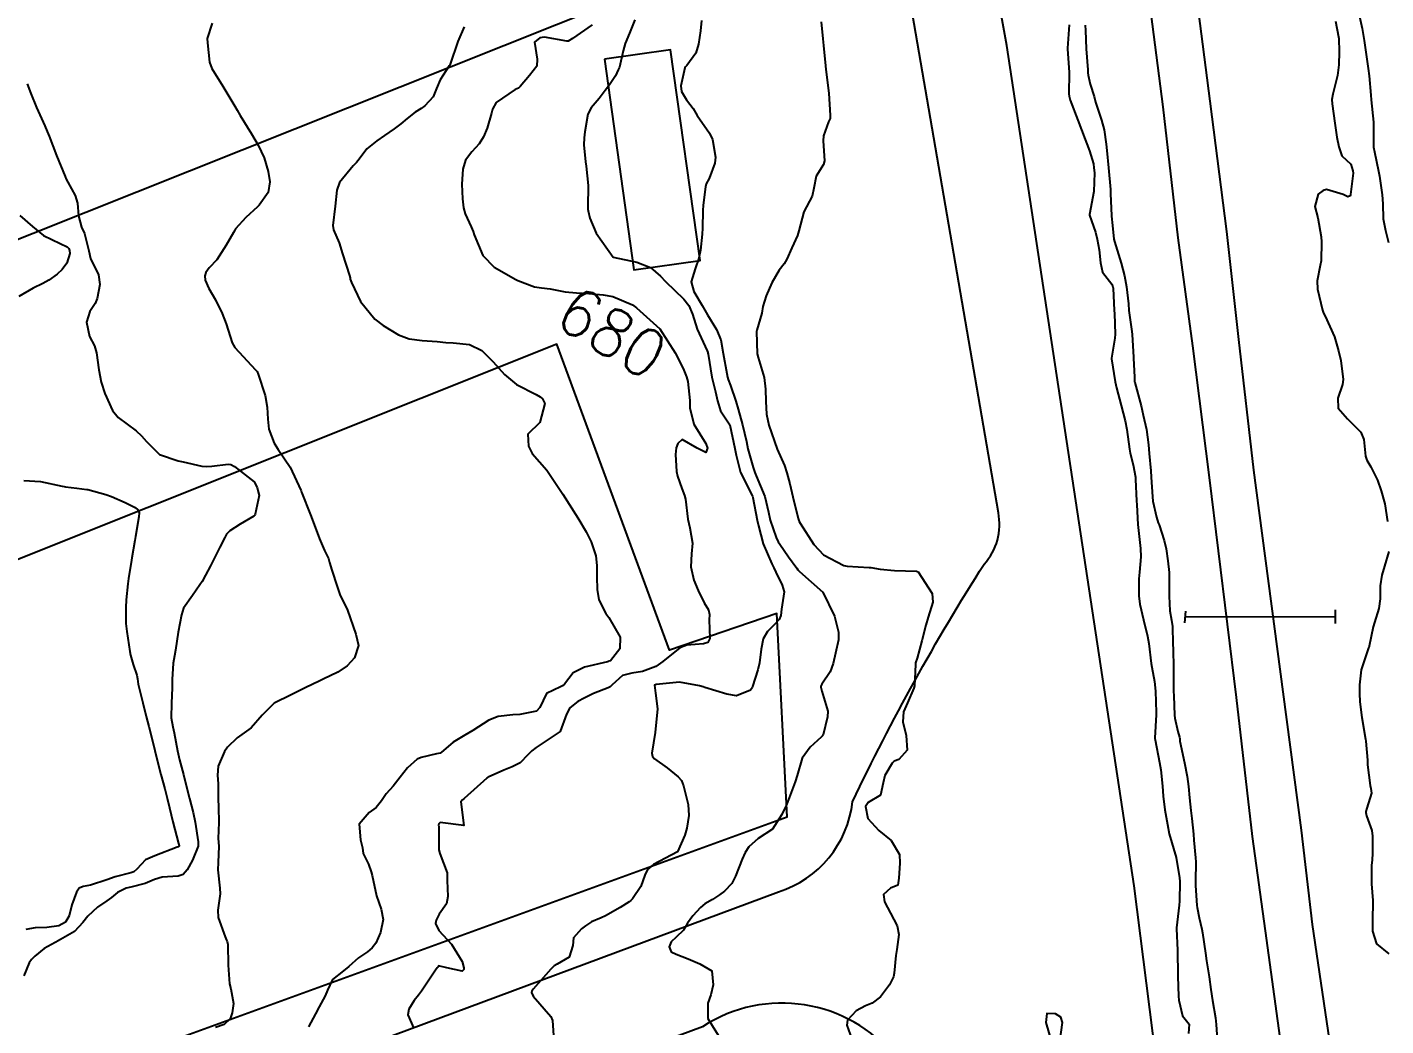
# Model space of a CAD drawing. Header units: metres. Extents: x 292545 to 299085, y 7450245 to 7463078.
# Drawn here: x 296064.9 to 296179.3, y 7456119.5 to 7456203.6 of the extents above; entities that cross this region are included whole.
import ezdxf
from ezdxf.enums import TextEntityAlignment as Align

# ---------------------------------------------------------------- set-up
doc = ezdxf.new("R2010")
doc.units = ezdxf.units.M
for name, color, linetype in [('Cotas', 45, 'Continuous'), ('Curvas de Nivel 1m', 11, 'Continuous'), ('Curvas de Nivel 5m', 15, 'Continuous'), ('Edificações', 30, 'Continuous'), ('Linha Férrea', 20, 'Continuous'), ('Pórtico', 62, 'Continuous'), ('Vias Primárias', 230, 'Continuous')]:
    doc.layers.add(name, color=color, linetype=linetype)
doc.styles.add('Style-STANDARD', font='STANDARD.shx')

msp = doc.modelspace()

# ---------------------------------------------------------------- linework, layer by layer
at = {"layer": 'Curvas de Nivel 1m', "flags": 128}
for points, elevation in [([(296176.99, 7456205.03), (296177.32, 7456203.51), (296177.48, 7456202.5), (296177.62, 7456201.51), (296177.82, 7456200.13), (296177.89, 7456199.51), (296178.04, 7456197.89), (296178.07, 7456197.5), (296178.26, 7456195.63), (296178.27, 7456195.5), (296178.26, 7456193.61), (296178.27, 7456193.5), (296178.36, 7456193.12), (296178.7, 7456191.5), (296178.77, 7456191.06), (296178.99, 7456189.49), (296179.05, 7456188.75), (296179.07, 7456187.49), (296179.27, 7456186.5), (296179.52, 7456185.49)], 673), ([(296080.48, 7456203.95), (296080.06, 7456202.67), (296080.09, 7456202.29), (296080.25, 7456200.66), (296080.44, 7456200.14), (296081.37, 7456198.65), (296082.4, 7456196.96), (296082.58, 7456196.64), (296082.84, 7456196.19), (296083.78, 7456194.63), (296084.36, 7456193.69), (296084.87, 7456192.61), (296085.2, 7456191.47), (296085.34, 7456190.6), (296085.21, 7456189.7), (296084.43, 7456188.62), (296084.29, 7456188.48), (296083.32, 7456187.59), (296082.44, 7456186.64), (296082.38, 7456186.53), (296082.27, 7456186.34), (296081.65, 7456185.26), (296081.28, 7456184.65), (296080.87, 7456184.03), (296080.23, 7456183.34), (296079.94, 7456182.95), (296079.85, 7456182.67), (296079.88, 7456182.32), (296080.21, 7456181.61), (296080.77, 7456180.65), (296081.33, 7456179.51), (296081.67, 7456178.65), (296082.16, 7456177.04), (296082.39, 7456176.64), (296084.13, 7456174.77), (296084.21, 7456174.69), (296084.27, 7456174.62), (296084.35, 7456174.4), (296084.93, 7456172.61), (296085.11, 7456171.62), (296085.17, 7456170.6), (296085.26, 7456169.78), (296085.69, 7456168.6), (296086.05, 7456168.06), (296087.04, 7456166.58), (296087.95, 7456164.63), (296087.98, 7456164.57), (296088.01, 7456164.47), (296088.75, 7456162.56), (296089.24, 7456161.29), (296089.53, 7456160.55), (296089.95, 7456159.57), (296090.27, 7456158.87), (296090.37, 7456158.54), (296090.57, 7456157.91), (296091.02, 7456156.53), (296091.23, 7456155.86), (296091.89, 7456154.52), (296092.59, 7456152.51), (296092.8, 7456151.57), (296092.47, 7456150.52), (296091.84, 7456149.84), (296091.05, 7456149.32), (296089.82, 7456148.72), (296089.71, 7456148.66), (296089.49, 7456148.55), (296088.37, 7456148.01), (296087.81, 7456147.74), (296087.03, 7456147.36), (296085.8, 7456146.76), (296085.7, 7456146.69), (296085.6, 7456146.6), (296084.7, 7456145.7), (296083.77, 7456144.62), (296082.6, 7456143.79), (296081.76, 7456143.01), (296081.52, 7456142.64), (296080.99, 7456141.4), (296080.92, 7456140.65), (296080.98, 7456139.92), (296080.99, 7456138.65), (296081.01, 7456137.96), (296081.03, 7456136.65), (296081, 7456135.32), (296081.03, 7456134.66), (296081, 7456133.29), (296080.97, 7456132.66), (296081.13, 7456131.14), (296081.15, 7456130.65), (296080.96, 7456129.28), (296081, 7456128.66), (296081.57, 7456127.03), (296081.68, 7456126.76), (296081.73, 7456126.65), (296081.81, 7456126.39), (296081.84, 7456124.65), (296081.94, 7456123.06), (296082.05, 7456122.64), (296082.28, 7456121.42), (296082.16, 7456120.64), (296082, 7456120.13), (296081.48, 7456119.64), (296080.75, 7456119.39)], 682), ([(296116.06, 7456204.24), (296115.61, 7456203.11), (296115.27, 7456202.25), (296115.09, 7456201.62), (296114.77, 7456200.26), (296114.67, 7456200.02), (296114.43, 7456199.52), (296113.94, 7456198.75), (296113.57, 7456198.27), (296113.07, 7456197.61), (296112.4, 7456196.83), (296112.11, 7456196.28), (296111.87, 7456194.79), (296111.8, 7456194.29), (296111.77, 7456193.71), (296111.92, 7456192.29), (296111.97, 7456191.92), (296112.14, 7456190.28), (296112.12, 7456188.46), (296112.12, 7456188.28), (296112.15, 7456188.14), (296112.29, 7456187.53), (296112.82, 7456186.27), (296114.24, 7456184.26), (296116.24, 7456183.83), (296117.39, 7456183.38), (296118.23, 7456182.65), (296118.65, 7456182.21), (296120.21, 7456180.72), (296120.61, 7456180.19), (296120.93, 7456179.45), (296121.33, 7456178.18), (296122.15, 7456176.36), (296122.21, 7456176.23), (296122.23, 7456176.17), (296122.24, 7456176.08), (296122.55, 7456174.16), (296122.86, 7456172.91), (296123.03, 7456172.16), (296123.27, 7456171.32), (296124.08, 7456170.14), (296124.5, 7456168.14), (296124.6, 7456167.58), (296124.98, 7456166.13), (296125.96, 7456164.18), (296125.99, 7456164.12), (296126.01, 7456164.01), (296126.38, 7456162.12), (296126.48, 7456161.62), (296126.89, 7456160.11), (296127.62, 7456158.42), (296127.77, 7456158.1), (296127.93, 7456157.74), (296128.48, 7456156.65), (296128.64, 7456156.09), (296128.43, 7456154.63), (296128.35, 7456154.09), (296128.23, 7456153.75), (296127.88, 7456153.39), (296127.24, 7456152.74), (296126.87, 7456152.11), (296126.7, 7456151.26), (296126.57, 7456150.11), (296126.43, 7456149.52), (296125.99, 7456148.12), (296125.95, 7456147.99), (296125.82, 7456147.79), (296124.62, 7456147.33), (296123.81, 7456147.45), (296121.96, 7456148.03), (296121.82, 7456148.07), (296121.51, 7456148.17), (296119.83, 7456148.46), (296117.87, 7456148.27), (296117.82, 7456148.24), (296117.73, 7456148.22), (296117.81, 7456147.55), (296117.98, 7456146.22), (296117.77, 7456144.22), (296117.49, 7456142.48), (296117.55, 7456142.22), (296117.74, 7456142.03), (296118.79, 7456141.27), (296119.73, 7456140.51), (296119.99, 7456140.19), (296120.17, 7456139.73), (296120.56, 7456138.18), (296120.62, 7456137.25), (296120.46, 7456136.18), (296120.27, 7456135.58), (296119.65, 7456134.19), (296117.64, 7456133.11), (296117.15, 7456132.71), (296116.91, 7456132.23), (296116.58, 7456131.27), (296115.87, 7456130.24), (296115.74, 7456130.1), (296115.6, 7456129.98), (296114.83, 7456129.49), (296113.59, 7456128.8), (296113.23, 7456128.64), (296112.43, 7456128.28), (296111.91, 7456127.96), (296111.57, 7456127.71), (296110.9, 7456126.96), (296110.84, 7456126.3), (296110.54, 7456125.31), (296109.54, 7456124.72), (296109.27, 7456124.59), (296109, 7456124.32), (296107.52, 7456122.62), (296107.39, 7456122.46), (296107.37, 7456122.34), (296107.51, 7456122.04), (296109.01, 7456120.32), (296109.15, 7456119.99), (296109.24, 7456118.31)], 679), ([(296121.69, 7456204.17), (296121.61, 7456203.31), (296121.42, 7456202.18), (296121.2, 7456201.43), (296120.44, 7456200.38), (296120.34, 7456200.29), (296120.28, 7456200.19), (296119.94, 7456198.68), (296120, 7456198.19), (296120.41, 7456197.51), (296120.98, 7456196.76), (296121.32, 7456196.18), (296122.37, 7456194.68), (296122.62, 7456194.17), (296122.86, 7456192.67), (296122.82, 7456192.16), (296122.33, 7456190.88), (296122.08, 7456190.42), (296122.02, 7456190.17), (296121.83, 7456188.64), (296121.8, 7456188.17), (296121.77, 7456186.68), (296121.74, 7456186.18), (296121.59, 7456184.84), (296121.45, 7456184.18), (296121.16, 7456183.26), (296120.81, 7456182.18), (296121.05, 7456181.35), (296121.73, 7456180.17), (296122.19, 7456179.4), (296122.95, 7456178.16), (296123.31, 7456177.29), (296123.52, 7456176.15), (296123.82, 7456174.45), (296123.88, 7456174.14), (296123.93, 7456173.95), (296124.12, 7456173.44), (296124.57, 7456172.14), (296124.77, 7456171.46), (296125.15, 7456170.13), (296125.46, 7456168.73), (296125.59, 7456168.12), (296126.04, 7456166.54), (296126.18, 7456166.12), (296126.3, 7456165.85), (296127.02, 7456164.11), (296127.32, 7456162.78), (296127.46, 7456162.11), (296127.97, 7456160.64), (296128.15, 7456160.28), (296128.27, 7456160.1), (296129.02, 7456159.01), (296129.7, 7456158.07), (296129.79, 7456157.94), (296129.93, 7456157.78), (296131.91, 7456156.05), (296132.87, 7456154.04), (296133.23, 7456152.68), (296133.21, 7456152.04), (296132.97, 7456150.92), (296132.76, 7456150.04), (296132.53, 7456149.35), (296131.83, 7456148.3), (296131.73, 7456148.14), (296131.72, 7456148.05), (296131.82, 7456147.72), (296132.32, 7456146.04), (296132.29, 7456145.54), (296131.93, 7456144.05), (296131.88, 7456143.94), (296131.77, 7456143.83), (296130.83, 7456142.99), (296130.17, 7456142.07), (296129.73, 7456140.61), (296129.58, 7456140.08), (296129.06, 7456138.74), (296128.81, 7456138.09), (296128.45, 7456137.33), (296127.67, 7456136.1), (296126.46, 7456135.32), (296125.66, 7456134.62), (296125.36, 7456134.12), (296125.1, 7456133.58), (296124.56, 7456132.14), (296124.25, 7456131.52), (296123.61, 7456130.88), (296123.2, 7456130.56), (296122.6, 7456130.16), (296121.96, 7456129.8), (296121.6, 7456129.51), (296120.95, 7456128.81), (296120.5, 7456128.18), (296120.17, 7456127.59), (296119.56, 7456126.99), (296119.14, 7456126.62), (296118.96, 7456126.2), (296119.14, 7456125.78), (296119.55, 7456125.58), (296120.55, 7456125.19), (296121.54, 7456124.75), (296122.54, 7456124.16), (296122.68, 7456123), (296122.46, 7456122.16), (296122.22, 7456121.45), (296122.23, 7456120.16), (296123.46, 7456118.15)], 678), ([(296131.77, 7456204.06), (296131.9, 7456202.63), (296131.95, 7456202.06), (296132.13, 7456200.36), (296132.16, 7456200.05), (296132.41, 7456198.05), (296132.51, 7456196.17), (296132.52, 7456196.05), (296132.52, 7456195.92), (296132.39, 7456195.64), (296131.97, 7456194.46), (296131.94, 7456194.05), (296132.03, 7456192.37), (296131.95, 7456192.05), (296131.33, 7456191.06), (296131.13, 7456190.06), (296130.99, 7456189.38), (296130.29, 7456188.07), (296129.89, 7456186.46), (296129.76, 7456186.08), (296129.3, 7456185.04), (296128.88, 7456184.08), (296128.64, 7456183.69), (296128.23, 7456183.15), (296127.62, 7456182.1), (296127.12, 7456181.01), (296126.86, 7456180.11), (296126.76, 7456179.55), (296126.33, 7456178.12), (296126.31, 7456177.98), (296126.38, 7456176.12), (296126.45, 7456175.81), (296126.97, 7456174.11), (296127.08, 7456173.15), (296127.11, 7456172.11), (296127.17, 7456171.03), (296127.34, 7456170.11), (296128.05, 7456168.1), (296128.67, 7456166.72), (296128.87, 7456166.09), (296129.12, 7456165.18), (296129.38, 7456164.08), (296129.81, 7456162.25), (296129.89, 7456162.07), (296129.92, 7456162), (296129.98, 7456161.87), (296131.13, 7456160.06), (296131.95, 7456159.19), (296133.67, 7456158.3), (296133.94, 7456158.24), (296135.81, 7456158.13), (296135.93, 7456158.12), (296136.73, 7456157.99), (296137.93, 7456157.88), (296139.8, 7456157.82), (296139.93, 7456157.76), (296141.1, 7456155.94), (296141.17, 7456155.21), (296140.77, 7456153.95), (296140.56, 7456153.27), (296140.23, 7456151.95), (296139.85, 7456150.5), (296139.71, 7456150.1), (296139.69, 7456149.96), (296139.61, 7456148.17), (296139.57, 7456147.96), (296139.04, 7456146.73), (296138.68, 7456145.97), (296138.64, 7456145.12), (296138.92, 7456143.97), (296138.99, 7456142.74), (296138.31, 7456141.97), (296137.91, 7456141.81), (296137.74, 7456141.66), (296137.11, 7456140.61), (296136.99, 7456139.99), (296136.75, 7456138.95), (296135.71, 7456138.35), (296135.49, 7456138), (296135.69, 7456136.98), (296136.62, 7456135.99), (296137.66, 7456135.13), (296138.35, 7456133.97), (296138.38, 7456133.23), (296138.3, 7456131.97), (296138.21, 7456131.38), (296137.61, 7456131.13), (296137, 7456130.6), (296137.1, 7456129.99), (296137.59, 7456129.03), (296138.16, 7456127.97), (296138.31, 7456127.23), (296138.14, 7456125.97), (296138.06, 7456125.47), (296137.91, 7456123.98), (296137.85, 7456123.66), (296137.52, 7456122.98), (296136.76, 7456121.99), (296136.06, 7456121.44), (296135.5, 7456121.21), (296134.72, 7456120.79), (296133.99, 7456120.02), (296133.91, 7456119.6), (296134.47, 7456118.02)], 677), ([(296152.65, 7456203.81), (296152.49, 7456201.84), (296152.49, 7456201.81), (296152.5, 7456201.78), (296152.63, 7456199.81), (296152.62, 7456198.01), (296152.64, 7456197.81), (296152.73, 7456197.48), (296153.37, 7456195.8), (296154, 7456194.16), (296154.14, 7456193.79), (296154.36, 7456193.2), (296154.68, 7456192.12), (296154.73, 7456191.78), (296154.77, 7456191.35), (296154.73, 7456189.78), (296154.36, 7456187.85), (296154.36, 7456187.79), (296154.86, 7456186.37), (296155, 7456185.78), (296155.17, 7456184.87), (296155.29, 7456183.77), (296155.46, 7456183), (296156.23, 7456181.98), (296156.33, 7456181.76), (296156.35, 7456181.63), (296156.44, 7456179.76), (296156.45, 7456179.5), (296156.51, 7456177.76), (296156.49, 7456177.43), (296156.22, 7456175.76), (296156.22, 7456175.69), (296156.52, 7456173.76), (296156.62, 7456173.26), (296157.01, 7456171.75), (296157.35, 7456170.48), (296157.49, 7456169.75), (296157.72, 7456168.08), (296157.79, 7456167.74), (296158.04, 7456166.76), (296158.22, 7456165.74), (296158.24, 7456165.53), (296158.31, 7456163.74), (296158.33, 7456163.41), (296158.43, 7456161.74), (296158.48, 7456161.24), (296158.64, 7456159.73), (296158.67, 7456159.01), (296158.56, 7456157.73), (296158.5, 7456157.16), (296158.51, 7456155.73), (296158.6, 7456155.04), (296158.91, 7456153.73), (296159.24, 7456152.35), (296159.35, 7456151.73), (296159.54, 7456150.03), (296159.59, 7456149.72), (296159.83, 7456148.53), (296159.9, 7456147.72), (296159.98, 7456145.91), (296159.98, 7456145.72), (296159.85, 7456143.79), (296159.85, 7456143.72), (296159.87, 7456143.62), (296160.25, 7456141.71), (296160.35, 7456141.1), (296160.5, 7456139.71), (296160.56, 7456138.86), (296160.69, 7456137.71), (296160.91, 7456136.48), (296161.06, 7456135.71), (296161.65, 7456133.7), (296161.94, 7456132.01), (296161.95, 7456131.7), (296161.93, 7456130.02), (296161.91, 7456129.7), (296161.69, 7456127.8), (296161.68, 7456127.7), (296161.77, 7456125.91), (296161.77, 7456125.7), (296161.78, 7456123.94), (296161.78, 7456123.7), (296161.85, 7456122.04), (296161.89, 7456121.69), (296162.19, 7456120.39), (296162.76, 7456119.68), (296162.69, 7456118.89)], 676), ([(296175.07, 7456204.12), (296175.17, 7456203.54), (296175.35, 7456202.65), (296175.39, 7456201.54), (296175.36, 7456200.45), (296175.24, 7456199.54), (296174.85, 7456197.98), (296174.76, 7456197.54), (296174.79, 7456197.16), (296175.02, 7456195.54), (296175.18, 7456194.35), (296175.34, 7456193.54), (296175.61, 7456192.78), (296176.35, 7456192.07), (296176.53, 7456191.52), (296176.55, 7456191.31), (296176.34, 7456189.52), (296176.34, 7456189.49), (296176.31, 7456189.42), (296176.11, 7456189.33), (296175.7, 7456189.53), (296174.32, 7456189.95), (296174.02, 7456189.86), (296173.6, 7456189.56), (296173.34, 7456188.52), (296173.57, 7456187.56), (296173.87, 7456185.95), (296173.89, 7456185.55), (296173.85, 7456183.95), (296173.79, 7456183.55), (296173.53, 7456182.26), (296173.54, 7456181.56), (296173.97, 7456179.78), (296174.05, 7456179.55), (296174.19, 7456179.28), (296174.97, 7456177.54), (296175.32, 7456176.38), (296175.51, 7456175.54), (296175.71, 7456173.96), (296175.66, 7456173.53), (296175.26, 7456172.39), (296175.3, 7456171.54), (296176.09, 7456170.63), (296177.19, 7456169.51), (296177.46, 7456168.9), (296177.59, 7456167.51), (296177.7, 7456167.16), (296178.04, 7456166.61), (296178.6, 7456165.49), (296178.92, 7456164.59), (296179.23, 7456163.49), (296179.46, 7456162.01)], 674), ([(296101.71, 7456203.65), (296101.18, 7456202.42), (296100.51, 7456200.5), (296100.49, 7456200.43), (296100.47, 7456200.4), (296100.44, 7456200.36), (296099.68, 7456199.18), (296099.38, 7456198.44), (296099.09, 7456197.76), (296098.4, 7456197), (296098.07, 7456196.78), (296097.56, 7456196.46), (296096.91, 7456195.94), (296096.38, 7456195.48), (296095.8, 7456195.05), (296094.99, 7456194.49), (296094.36, 7456194.05), (296093.5, 7456193.36), (296092.87, 7456192.51), (296092.64, 7456192.22), (296092.34, 7456191.94), (296091.19, 7456190.54), (296090.97, 7456189.88), (296090.85, 7456188.54), (296090.65, 7456186.91), (296090.71, 7456186.54), (296091.18, 7456185.46), (296091.46, 7456184.53), (296092.05, 7456182.7), (296092.09, 7456182.52), (296092.11, 7456182.41), (296092.22, 7456182.11), (296092.98, 7456180.51), (296094.18, 7456179.02), (296094.87, 7456178.49), (296096.17, 7456177.71), (296097.07, 7456177.37), (296098.16, 7456177.25), (296099.43, 7456177.16), (296100.16, 7456177.07), (296100.78, 7456177.04), (296102.16, 7456176.89), (296103.19, 7456176.39), (296104.14, 7456175.45), (296105.1, 7456174.37), (296106.12, 7456173.54), (296107.76, 7456172.68), (296108.11, 7456172.49), (296108.3, 7456172.33), (296108.49, 7456171.94), (296108.08, 7456170.33), (296107.07, 7456169.35), (296107.11, 7456168.34), (296107.43, 7456167.72), (296108.04, 7456167.01), (296108.65, 7456166.32), (296110.01, 7456164.31), (296111.26, 7456162.3), (296111.97, 7456161.12), (296112.26, 7456160.58), (296112.39, 7456160.28), (296112.78, 7456159.1), (296112.88, 7456158.28), (296112.88, 7456157.33), (296112.89, 7456156.28), (296113.05, 7456155.41), (296113.63, 7456154.26), (296113.89, 7456153.91), (296114.84, 7456152.25), (296114.81, 7456151.29), (296114.03, 7456150.26), (296113.87, 7456150.23), (296113.84, 7456150.22), (296113.77, 7456150.19), (296111.84, 7456149.74), (296110.88, 7456149.26), (296110.16, 7456148.31), (296109.98, 7456148.15), (296109.82, 7456148.09), (296108.63, 7456147.51), (296108.08, 7456146.34), (296107.79, 7456146.04), (296106.39, 7456145.75), (296105.79, 7456145.72), (296104.57, 7456145.58), (296103.78, 7456145.26), (296102.43, 7456144.4), (296101.77, 7456144.02), (296100.77, 7456143.42), (296099.75, 7456142.55), (296099.68, 7456142.5), (296099.36, 7456142.43), (296098.07, 7456142.13), (296097.75, 7456141.98), (296096.93, 7456141.26), (296096.32, 7456140.47), (296095.72, 7456139.71), (296095.12, 7456139.08), (296094.73, 7456138.49), (296094.28, 7456137.91), (296093.69, 7456137.5), (296092.87, 7456136.51), (296092.97, 7456135.2), (296093.14, 7456134.51), (296093.2, 7456134.06), (296093.64, 7456133.15), (296093.88, 7456132.5), (296093.95, 7456132.18), (296094.32, 7456130.49), (296094.72, 7456129.36), (296094.89, 7456128.49), (296094.66, 7456127.4), (296094.26, 7456126.49), (296093.95, 7456126.1), (296093.55, 7456125.77), (296092.79, 7456125.26), (296091.99, 7456124.52), (296091.53, 7456124.16), (296090.62, 7456123.44), (296090.19, 7456122.54), (296089.99, 7456122.06), (296089.5, 7456121.15), (296089.19, 7456120.55), (296088.6, 7456119.44)], 681), ([(296064.9, 7456198.85), (296065.22, 7456198.02), (296065.7, 7456196.84), (296066.38, 7456195.32), (296066.6, 7456194.83), (296066.75, 7456194.45), (296067.38, 7456192.82), (296068.1, 7456191.04), (296068.19, 7456190.81), (296068.32, 7456190.56), (296068.95, 7456189.44), (296069.14, 7456188.8), (296069.23, 7456187.74), (296069.49, 7456186.79), (296069.73, 7456186.25), (296070.09, 7456184.78), (296070.24, 7456184.13), (296070.9, 7456182.77), (296071.02, 7456181.96), (296070.8, 7456180.77), (296070.64, 7456180.34), (296070.19, 7456179.67), (296069.89, 7456178.78), (296070.16, 7456177.58), (296070.58, 7456176.78), (296070.73, 7456176.19), (296070.93, 7456174.77), (296071.14, 7456173.74), (296071.45, 7456172.77), (296072.09, 7456171.35), (296072.57, 7456170.76), (296074.07, 7456169.64), (296074.54, 7456169.21), (296074.94, 7456168.73), (296076.05, 7456167.64), (296077.63, 7456167.11), (296078.04, 7456167.02), (296079.61, 7456166.67), (296080.03, 7456166.64), (296080.44, 7456166.66), (296081.84, 7456166.83), (296082.04, 7456166.79), (296082.37, 7456166.64), (296084.02, 7456165.33), (296084.26, 7456164.86), (296084.34, 7456164.62), (296084.43, 7456164.2), (296084.09, 7456162.62), (296084.07, 7456162.54), (296083.98, 7456162.44), (296082.85, 7456161.77), (296081.97, 7456161.22), (296081.69, 7456160.92), (296081.54, 7456160.65), (296081.13, 7456159.83), (296080.53, 7456158.66), (296080.33, 7456158.27), (296079.92, 7456157.47), (296079.63, 7456156.96), (296079.45, 7456156.67), (296078.83, 7456155.76), (296078.08, 7456154.69), (296077.89, 7456154.15), (296077.63, 7456152.69), (296077.38, 7456151.16), (296077.31, 7456150.7), (296077.21, 7456150.07), (296077.1, 7456148.7), (296077.11, 7456147.99), (296077.05, 7456146.7), (296077.03, 7456145.46), (296077.17, 7456144.7), (296077.28, 7456144.21), (296077.57, 7456142.69), (296077.74, 7456141.92), (296078.06, 7456140.69), (296078.17, 7456140.23), (296078.57, 7456138.68), (296078.87, 7456137.5), (296079.05, 7456136.68), (296079.31, 7456135.03), (296079.29, 7456134.67), (296078.83, 7456133.49), (296078.37, 7456132.68), (296078.05, 7456132.27), (296077.62, 7456132.13), (296076.28, 7456132.06), (296075.62, 7456131.87), (296074.83, 7456131.51), (296073.62, 7456131.22), (296073.24, 7456131.12), (296072.52, 7456130.75), (296072.01, 7456130.35), (296071.6, 7456130.07), (296070.83, 7456129.53), (296070.02, 7456128.78), (296069.58, 7456128.23), (296068.88, 7456127.49), (296067.7, 7456126.81), (296067.61, 7456126.76), (296067.56, 7456126.73), (296066.34, 7456126.04), (296065.54, 7456125.4), (296065.27, 7456125.11), (296065.08, 7456124.84), (296064.61, 7456123.76)], 683), ([(296064.29, 7456187.77), (296065.34, 7456186.84), (296066.27, 7456186.09), (296067.68, 7456185.39), (296068.26, 7456185.11), (296068.42, 7456184.97), (296068.48, 7456184.81), (296068.49, 7456184.57), (296068.24, 7456183.76), (296067.84, 7456183.2), (296067.43, 7456182.82), (296066.72, 7456182.32), (296066.21, 7456182.03), (296065.42, 7456181.63), (296064.2, 7456180.95)], 684), ([(296064.61, 7456165.45), (296066.02, 7456165.37), (296067.84, 7456164.98), (296068.01, 7456164.94), (296068.13, 7456164.93), (296069.09, 7456164.79), (296069.93, 7456164.7), (296070.01, 7456164.68), (296071.52, 7456164.28), (296072.01, 7456164.1), (296073.16, 7456163.59), (296074, 7456163.19), (296074.23, 7456162.97), (296074.33, 7456162.73), (296074.32, 7456162.4), (296074.02, 7456160.74), (296073.96, 7456160.4), (296073.73, 7456158.95), (296073.7, 7456158.74), (296073.45, 7456157.21), (296073.38, 7456156.75), (296073.23, 7456155.41), (296073.2, 7456154.75), (296073.21, 7456153.41), (296073.29, 7456152.75), (296073.54, 7456151.05), (296073.6, 7456150.74), (296073.84, 7456149.97), (296074.15, 7456149.05), (296074.19, 7456148.74), (296074.25, 7456148.3), (296074.64, 7456146.73), (296074.93, 7456145.58), (296075.15, 7456144.73), (296075.62, 7456142.86), (296075.65, 7456142.72), (296075.75, 7456142.35), (296076.17, 7456140.71), (296076.49, 7456139.49), (296076.68, 7456138.71), (296076.88, 7456137.88), (296077.18, 7456136.7), (296077.66, 7456134.89), (296077.69, 7456134.69), (296077.69, 7456134.66), (296077.65, 7456134.62), (296077.53, 7456134.57), (296075.64, 7456133.84), (296074.87, 7456133.5), (296074.15, 7456132.73), (296073.88, 7456132.49), (296073.63, 7456132.41), (296072.31, 7456132.07), (296071.62, 7456131.83), (296070.23, 7456131.39), (296069.62, 7456131.28), (296069.28, 7456131.13), (296069.07, 7456130.8), (296068.67, 7456129.73), (296068.44, 7456128.8), (296068.13, 7456128.26), (296067.57, 7456127.97), (296066.56, 7456127.81), (296065.57, 7456127.78), (296064.78, 7456127.64)], 684), ([(296179.57, 7456159.48), (296179.2, 7456158.23), (296178.96, 7456157.49), (296178.84, 7456156.57), (296178.82, 7456155.49), (296178.71, 7456154.68), (296178.36, 7456153.5), (296178.25, 7456153.13), (296177.91, 7456151.5), (296177.9, 7456151.47), (296177.86, 7456151.36), (296177.23, 7456149.51), (296177.08, 7456148.26), (296177.08, 7456147.51), (296177.11, 7456146.81), (296177.28, 7456145.51), (296177.59, 7456143.68), (296177.62, 7456143.51), (296177.75, 7456141.89), (296177.77, 7456141.54), (296177.77, 7456141.51), (296177.99, 7456139.77), (296178.05, 7456139.51), (296178.1, 7456139.12), (296177.7, 7456137.86), (296177.62, 7456137.59), (296177.62, 7456137.51), (296177.69, 7456137.23), (296178.14, 7456135.97), (296178.18, 7456135.5), (296178.19, 7456134.04), (296178.16, 7456133.5), (296178.11, 7456133.04), (296178.09, 7456131.5), (296178.21, 7456130.1), (296178.21, 7456129.5), (296178.18, 7456128.92), (296178.19, 7456127.5), (296178.52, 7456126.45), (296179.55, 7456125.6)], 674), ([(296151.85, 7456118.19), (296152.08, 7456119.81), (296151.95, 7456120.28), (296151.49, 7456120.54), (296150.75, 7456120.57), (296150.68, 7456119.83), (296151.19, 7456118.09)], 676)]:
    msp.add_lwpolyline(points, dxfattribs=dict(at, elevation=elevation))
at = {"layer": 'Curvas de Nivel 5m', "flags": 128}
for points, elevation in [([(296112.48, 7456203.8), (296110.81, 7456202.65), (296110.46, 7456202.44), (296110.34, 7456202.44), (296108.47, 7456202.76), (296108.08, 7456202.72), (296107.61, 7456202.34), (296107.84, 7456200.93), (296107.83, 7456200.34), (296107.21, 7456199.56), (296106.42, 7456198.61), (296106.27, 7456198.49), (296106, 7456198.36), (296104.4, 7456197.26), (296104.08, 7456196.7), (296104, 7456196.38), (296103.65, 7456195.11), (296103.33, 7456194.39), (296102.95, 7456193.8), (296102.35, 7456193.12), (296101.82, 7456192.41), (296101.58, 7456191.66), (296101.51, 7456190.41), (296101.56, 7456189.15), (296101.65, 7456188.41), (296101.78, 7456187.9), (296102.28, 7456186.81), (296102.46, 7456186.4), (296102.54, 7456186.12), (296103.27, 7456184.39), (296104.23, 7456183.41), (296106.06, 7456182.36), (296106.22, 7456182.28), (296107.63, 7456181.75), (296108.22, 7456181.68), (296108.95, 7456181.59), (296110.21, 7456181.34), (296111.16, 7456181.24), (296112.21, 7456181.18), (296113.39, 7456181.09), (296114.21, 7456180.95), (296115.87, 7456180.24), (296116.2, 7456180), (296118.17, 7456178.21), (296119.48, 7456176.2), (296120.14, 7456174.89), (296120.41, 7456174.19), (296120.52, 7456173.79), (296120.7, 7456172.18), (296120.71, 7456171.57), (296121.03, 7456170.18), (296122.06, 7456168.57), (296122.18, 7456168.17), (296122.05, 7456167.81), (296121.32, 7456168.18), (296120.06, 7456168.9), (296119.69, 7456168.56), (296119.56, 7456168.19), (296119.5, 7456167.65), (296119.59, 7456166.2), (296119.65, 7456165.82), (296120.02, 7456164.78), (296120.26, 7456164.19), (296120.33, 7456163.87), (296120.54, 7456162.18), (296120.7, 7456161.46), (296120.92, 7456160.18), (296120.85, 7456159.28), (296120.79, 7456158.18), (296121.04, 7456157.06), (296121.39, 7456156.18), (296121.9, 7456155.16), (296122.28, 7456154.55), (296122.37, 7456154.16), (296122.33, 7456153.72), (296122.39, 7456152.16), (296122.22, 7456151.81), (296121.86, 7456151.71), (296120.45, 7456151.59), (296119.85, 7456151.36), (296118.44, 7456150.21), (296117.84, 7456149.78), (296116.71, 7456149.36), (296115.83, 7456149.24), (296115.04, 7456149.04), (296114.15, 7456148.26), (296114, 7456148.08), (296113.82, 7456147.98), (296112.58, 7456147.51), (296111.81, 7456147.13), (296111.27, 7456146.83), (296110.6, 7456146.3), (296110.31, 7456145.79), (296109.77, 7456144.31), (296107.76, 7456142.97), (296107.4, 7456142.7), (296107.07, 7456142.35), (296106.42, 7456141.67), (296105.74, 7456141.33), (296105.05, 7456141.05), (296103.72, 7456140.47), (296103.67, 7456140.43), (296103.62, 7456140.38), (296101.71, 7456138.68), (296101.55, 7456138.56), (296101.42, 7456138.41), (296101.67, 7456136.41), (296099.68, 7456136.66), (296099.56, 7456136.55), (296099.55, 7456136.43), (296099.56, 7456136.32), (296099.56, 7456134.43), (296099.57, 7456134.35), (296099.65, 7456134.06), (296100.27, 7456132.42), (296100.28, 7456131.77), (296100.32, 7456130.42), (296100.21, 7456129.81), (296099.59, 7456128.93), (296099.33, 7456128.43), (296099.28, 7456128.14), (296099.57, 7456127.55), (296100.63, 7456126.42), (296101.54, 7456124.95), (296101.68, 7456124.41), (296101.66, 7456124.28), (296101.53, 7456124.13), (296100.23, 7456124.42), (296099.54, 7456124.59), (296099.47, 7456124.49), (296099.44, 7456124.43), (296099.3, 7456124.21), (296098.1, 7456122.45), (296097.86, 7456122.11), (296097.5, 7456121.66), (296097.03, 7456120.93), (296096.97, 7456120.47), (296097.47, 7456119.3)], 680), ([(296154, 7456203.79), (296154.02, 7456203.33), (296154.08, 7456201.79), (296154.2, 7456200.02), (296154.21, 7456199.78), (296154.23, 7456199.58), (296154.42, 7456198.81), (296154.74, 7456197.78), (296154.87, 7456197.31), (296155.36, 7456195.78), (296155.58, 7456194.98), (296155.76, 7456193.77), (296155.81, 7456193.22), (296155.96, 7456191.77), (296156.13, 7456189.95), (296156.13, 7456189.76), (296156.12, 7456189.57), (296156.21, 7456187.76), (296156.22, 7456187.69), (296156.28, 7456186.92), (296156.41, 7456185.76), (296156.47, 7456185.56), (296157.03, 7456183.75), (296157.29, 7456182.69), (296157.48, 7456181.75), (296157.63, 7456180.32), (296157.68, 7456179.75), (296157.92, 7456178), (296157.95, 7456177.74), (296158.07, 7456175.83), (296158.07, 7456175.74), (296158.13, 7456174.16), (296158.15, 7456173.74), (296158.16, 7456173.7), (296158.7, 7456171.73), (296158.88, 7456170.94), (296159.14, 7456169.73), (296159.33, 7456168.46), (296159.39, 7456167.73), (296159.51, 7456166.25), (296159.56, 7456165.72), (296159.66, 7456164.07), (296159.69, 7456163.72), (296159.99, 7456162.35), (296160.15, 7456161.88), (296160.22, 7456161.72), (296160.65, 7456160.39), (296160.8, 7456159.71), (296160.96, 7456158.7), (296161.06, 7456157.7), (296161.07, 7456156.85), (296161.06, 7456155.7), (296161.12, 7456154.48), (296161.26, 7456153.7), (296161.34, 7456153.16), (296161.37, 7456151.7), (296161.39, 7456151.23), (296161.44, 7456149.7), (296161.42, 7456148.09), (296161.43, 7456147.7), (296161.45, 7456147.33), (296161.5, 7456145.69), (296161.53, 7456145.43), (296161.78, 7456144.31), (296161.93, 7456143.84), (296161.95, 7456143.69), (296161.97, 7456143.49), (296162.34, 7456141.69), (296162.58, 7456140.54), (296162.69, 7456139.69), (296162.77, 7456138.74), (296162.89, 7456137.68), (296162.98, 7456136.98), (296163.1, 7456135.68), (296163.15, 7456135.16), (296163.29, 7456133.68), (296163.31, 7456133.34), (296163.28, 7456131.68), (296163.29, 7456131.34), (296163.4, 7456129.67), (296163.42, 7456129.49), (296163.59, 7456128.63), (296163.82, 7456127.67), (296163.88, 7456127.36), (296164.12, 7456125.66), (296164.21, 7456125), (296164.42, 7456123.66), (296164.58, 7456122.6), (296164.72, 7456121.66), (296164.95, 7456120.2), (296165.01, 7456119.65), (296165.12, 7456118)], 675)]:
    msp.add_lwpolyline(points, dxfattribs=dict(at, elevation=elevation))
at = {"layer": 'Edificações'}
for points in [[(296056.51, 7456182.75), (296113.9, 7456205.62), (296100.93, 7456236.61), (296124.33, 7456247.66), (296115.39, 7456262.65), (296094.66, 7456252.26), (296090.15, 7456262.38), (296085.72, 7456256.68), (296083.65, 7456258.29), (296085.15, 7456261.15), (296082.31, 7456263.21), (296089.05, 7456273.05), (296087.74, 7456274.15), (296092.03, 7456279.59), (296084.61, 7456284.88), (296080.74, 7456279.92), (296077.56, 7456282.1), (296072.13, 7456274.85), (296069.03, 7456277.39), (296062.08, 7456268.91)], [(296069.63, 7456115.57), (296128.9, 7456137.13), (296128.03, 7456154.24), (296118.99, 7456151.17), (296109.5, 7456176.93), (296052.09, 7456154)]]:
    msp.add_lwpolyline(points, dxfattribs=at)
msp.add_lwpolyline([(296113.51, 7456200.93), (296116, 7456183.18), (296121.57, 7456183.96), (296119.08, 7456201.71)], close=True, dxfattribs=at)
at = {"layer": 'Linha Férrea', "linetype": 'Continuous'}
for points in [[(296175.06, 7456114.96), (296173.14, 7456128.08), (296172.2, 7456136), (296170.66, 7456147.66), (296168.18, 7456166.31), (296166.92, 7456177.33), (296165.92, 7456186.41), (296164.51, 7456197.38), (296162.93, 7456209.63), (296161.65, 7456220.25), (296160.49, 7456229.38), (296158.74, 7456244.3), (296157.17, 7456256.7), (296156.26, 7456264.92), (296155.13, 7456274.19), (296153.62, 7456286.52), (296152.04, 7456300.16), (296150.28, 7456315.08)], [(296146.26, 7456314.56), (296148.02, 7456299.63), (296149.57, 7456286.03), (296151.1, 7456273.72), (296152.1, 7456264.38), (296153.2, 7456256.19), (296154.73, 7456243.76), (296156.57, 7456228.82), (296157.68, 7456219.77), (296158.97, 7456209.11), (296160.52, 7456196.92), (296161.78, 7456185.89), (296163.02, 7456176.78), (296164.44, 7456165.71), (296166.7, 7456147.19), (296168.06, 7456135.48), (296169.15, 7456127.53), (296170.93, 7456114.43)]]:
    msp.add_lwpolyline(points, dxfattribs=at)
at = {"layer": 'Pórtico'}
for points in [[(296175.04, 7456154.57), (296175.05, 7456153.42)], [(296162.45, 7456154.46), (296162.35, 7456153.47)], [(296162.4, 7456153.97), (296175.04, 7456153.99)]]:
    msp.add_lwpolyline(points, dxfattribs=at)
at = {"layer": 'Vias Primárias'}
msp.add_lwpolyline([(296230.8, 7455552.8), (296227.14, 7455578.69), (296222.95, 7455609.32), (296218.46, 7455647.11), (296214.42, 7455680.72), (296209.77, 7455718.05), (296205.97, 7455749.95), (296199.3, 7455801.85), (296192.4, 7455859.6), (296184.77, 7455921.99), (296178.23, 7455973.07), (296171.21, 7456030), (296164.9, 7456077.72), (296158.11, 7456131.33), (296147.39, 7456202.07), (296138.1, 7456253.03), (296131.08, 7456300.18), (296126.28, 7456345.75, -0.455486), (296128.75, 7456349.38, 0.018439), (296147.21, 7456352.41, 0.117824), (296175.42, 7456360.42), (296216.24, 7456374.74), (296257.33, 7456386.86), (296335.17, 7456409.96)], format="xyb", dxfattribs=at)
at = {"layer": 'Vias Primárias', "elevation": 687.98}
msp.add_lwpolyline([(295969.15, 7456090.09), (295980.54, 7456082.46, 0.288603), (295997.62, 7456081.98), (296017.74, 7456089.66), (296062.14, 7456106.26), (296128.17, 7456130.82, 0.295161), (296134.4, 7456138.4, -0.030285), (296145.48, 7456158.41, 0.238508), (296146.68, 7456162.74), (296138.46, 7456210.44), (296131.43, 7456252.36), (296124.97, 7456293.9), (296124.67, 7456295.73, 0.379011), (296112.34, 7456298.69), (296097.1, 7456291.75), (296085.33, 7456288.79), (296073.5, 7456286.6, 0.226333), (296063.44, 7456279.3), (296047.27, 7456257.31), (296030.31, 7456233.97), (296012.94, 7456210.11), (295991.36, 7456179.93), (295962.62, 7456140.71)], format="xyb", dxfattribs=at)
at = {"layer": 'Vias Primárias'}
msp.add_lwpolyline([(296060.89, 7455978.92), (296154.04, 7456016.13, 0.314719), (296164.1, 7456031.45), (296156.42, 7456091.32, 0.037747), (296137.99, 7456116.9, 0.384288), (296121.76, 7456119.46), (296015.21, 7456079.91), (296008.64, 7456077.63, 0.569555), (296005.26, 7456061.07, -0.144295), (296021.85, 7456033.83), (296046.39, 7455982.06, 0.279903)], format="xyb", close=True, dxfattribs=at)

# ---------------------------------------------------------------- texts
at = {"layer": 'Cotas', "style": 'Style-STANDARD'}
msp.add_text('680', height=4, rotation=328.6992, dxfattribs=at).set_placement((296114.15, 7456177.9, 680), align=Align.MIDDLE_CENTER)

doc.saveas('drawing.dxf')
